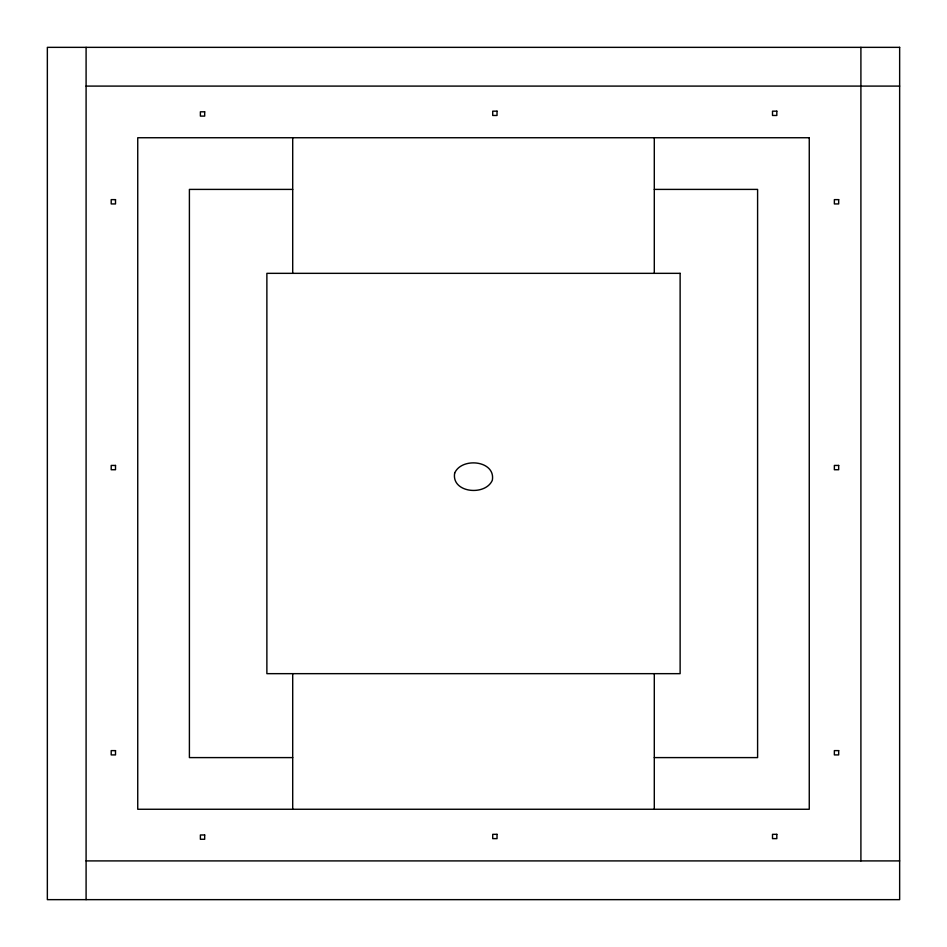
<?xml version="1.0" encoding="UTF-8"?>
<svg xmlns="http://www.w3.org/2000/svg" width="947" height="947" viewBox="0 0 947 947"><rect width="100%" height="100%" fill="white"/><g stroke="black" fill="none" stroke-linecap="round" stroke-linejoin="round"><path stroke-width="1.42" d="M86.094 86.094L899.65 86.094M292.706 189.4L189.4 189.4L189.4 757.6L292.706 757.6M654.294 189.4L757.6 189.4L757.6 757.6L654.294 757.6M86.094 860.906L899.65 860.906M860.906 47.35L860.906 860.906M654.294 137.741L654.294 273.34M654.294 673.66L654.294 809.259M292.706 137.741L292.706 273.34M292.706 673.66L292.706 809.259M86.094 47.35L86.094 899.65M454.667 473.098C451.21 492.89 485.385 496.394 492.333 480.224C495.79 460.431 461.615 456.928 454.667 473.098M899.65 47.35L47.35 47.35L47.35 899.65L899.65 899.65L899.65 47.35M497.033 111.166L492.724 111.166L492.724 115.475L497.033 115.475L497.033 111.166M776.824 111.166L772.515 111.166L772.515 115.475L776.824 115.475L776.824 111.166M204.682 111.805L200.385 111.805L200.385 116.102L204.682 116.102L204.682 111.805M809.259 137.741L137.741 137.741L137.741 809.259L809.259 809.259L809.259 137.741M115.51 199.628L111.201 199.628L111.201 203.936L115.51 203.936L115.51 199.628M838.675 199.628L834.366 199.628L834.366 203.936L838.675 203.936L838.675 199.628M680.124 273.34L266.876 273.34L266.876 673.66L680.124 673.66L680.124 273.34M115.51 465.439L111.201 465.439L111.201 469.736L115.51 469.736L115.51 465.439M838.675 465.439L834.366 465.439L834.366 469.736L838.675 469.736L838.675 465.439M115.51 750.616L111.201 750.616L111.201 754.913L115.51 754.913L115.51 750.616M838.675 750.616L834.366 750.616L834.366 754.913L838.675 754.913L838.675 750.616M497.033 834.331L492.724 834.331L492.724 838.628L497.033 838.628L497.033 834.331M776.824 834.331L772.515 834.331L772.515 838.628L776.824 838.628L776.824 834.331M204.682 834.97L200.385 834.97L200.385 839.267L204.682 839.267L204.682 834.97"/></g></svg>
